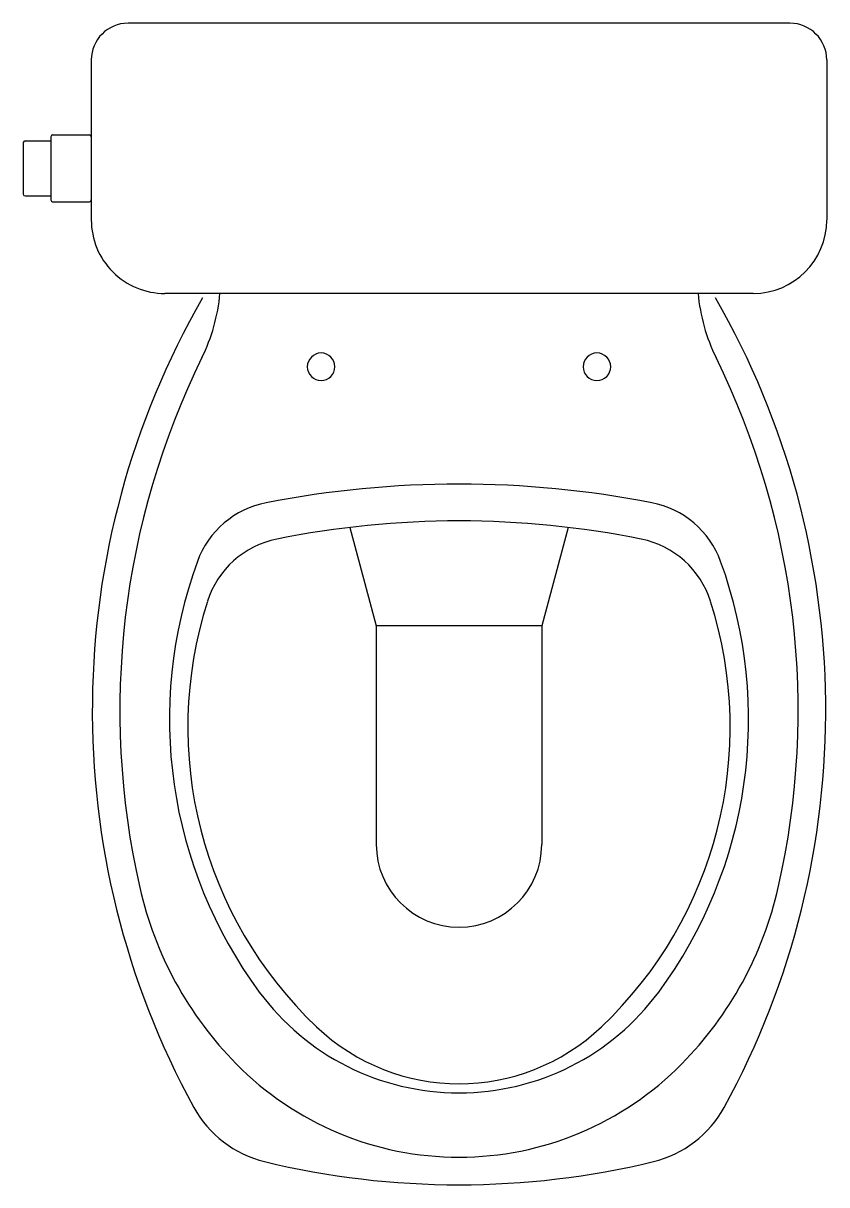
# Model space of a CAD drawing. Extents: x 2276 to 2713, y 1516 to 2148.
import ezdxf

# ---------------------------------------------------------------- set-up
doc = ezdxf.new("R2010")
doc.units = 0
doc.header["$LTSCALE"] = 50
doc.layers.add('FINA', color=6, linetype='CONTINUOUS')
doc.layers.add('GROSSA', color=3, linetype='CONTINUOUS')

msp = doc.modelspace()

# ---------------------------------------------------------------- linework, layer by layer
at = {"layer": 'FINA', "color": 0, "linetype": 'CONTINUOUS'}
for p, q in [((2453.59, 1873.59), (2467.91, 1820.12)), ((2572.24, 1873.59), (2557.91, 1820.12)), ((2467.91, 1820.12), (2467.91, 1701.12)), ((2557.91, 1820.12), (2467.91, 1820.12)), ((2557.91, 1820.12), (2557.91, 1701.12))]:
    msp.add_line(p, q, dxfattribs=at)
for centre, radius, start, end in [((2283.34, 2010.06), 100, 333.82224, 354.72693), ((2742.48, 2010.06), 100, 185.27307, 206.17776), ((2763.47, 1774.04), 435, 153.82193, 192.78909), ((2262.36, 1774.04), 435, 347.21091, 26.17807), ((2512.91, 1347.12), 550, 79.01114, 100.98886), ((2417.6, 1837.95), 50, 100.98906, 159.91727), ((2608.22, 1837.95), 50, 20.08431, 79.01111), ((2605.44, 1769.27), 250, 159.916, 216.42868), ((2420.39, 1769.27), 250, 323.57132, 20.084), ((2512.91, 1701.12), 45, 180.00025, 359.99975), ((2534.31, 1722.02), 200.01, 192.784, 224.53177), ((2491.52, 1722.02), 200, 315.46825, 347.21651), ((2512.91, 1700.98), 135, 216.42796, 323.57204), ((2512.91, 1700.98), 170, 224.53368, 315.46643)]:
    msp.add_arc(centre, radius, start, end, dxfattribs=at)
at = {"layer": 'GROSSA', "color": 0, "linetype": 'CONTINUOUS'}
for p, q in [((2692.91, 2147.87), (2332.91, 2147.87)), ((2312.91, 2127.87), (2312.91, 2040.87)), ((2712.91, 2127.87), (2712.91, 2040.87)), ((2290.91, 2086.1), (2290.91, 2051.71)), ((2291.91, 2087.1), (2311.91, 2087.1)), ((2275.91, 2082.9), (2275.91, 2054.9)), ((2276.91, 2083.9), (2290.91, 2083.9)), ((2276.91, 2053.9), (2290.91, 2053.9)), ((2291.91, 2050.71), (2311.91, 2050.71)), ((2672.91, 2000.87), (2352.91, 2000.87))]:
    msp.add_line(p, q, dxfattribs=at)
for centre, radius, start, end in [((2332.91, 2127.87), 20, 90.00021, 180), ((2692.91, 2127.87), 20, 0.00035, 89.99965), ((2291.91, 2086.1), 1, 90.00133, 179.99867), ((2311.91, 2086.1), 1, 0.00133, 89.99867), ((2276.91, 2082.9), 1, 90.00133, 179.99867), ((2276.91, 2054.9), 1, 180.00133, 269.99867), ((2291.91, 2051.71), 1, 180.00133, 269.99867), ((2311.91, 2051.71), 1, 270.00133, 359.99867), ((2352.91, 2040.87), 40, 179.99986, 270.00014), ((2672.91, 2040.87), 40, 269.99993, 359.85924), ((2763.47, 1774.04), 450, 150.09397, 208.67676), ((2262.36, 1774.04), 450, 331.32323, 29.90607), ((2437.91, 1960.98), 7.5, 90, 270), ((2437.91, 1960.98), 7.5, 270, 90), ((2587.91, 1960.98), 7.5, 90, 270), ((2587.91, 1960.98), 7.5, 270, 90), ((2512.91, 1377.12), 500, 78.56461, 101.43539), ((2423.69, 1818.19), 50, 101.43528, 162.31356), ((2602.13, 1818.19), 50, 17.68644, 78.56472), ((2590.42, 1765.02), 225, 162.3142, 226.45058), ((2435.4, 1765.02), 225, 313.54944, 17.68573), ((2512.91, 1683.48), 112.5, 226.45079, 313.5494), ((2421.31, 1586.89), 60, 208.67423, 256.41306), ((2604.52, 1586.89), 60, 283.58656, 331.32416), ((2512.91, 1965.96), 449.98, 256.41403, 283.58597)]:
    msp.add_arc(centre, radius, start, end, dxfattribs=at)

doc.saveas('drawing.dxf')
